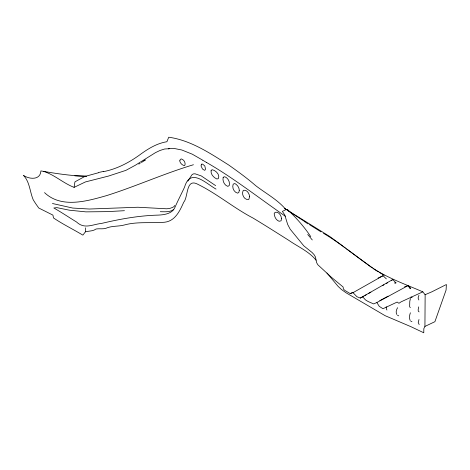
<?xml version="1.0" encoding="UTF-8"?>
<svg xmlns="http://www.w3.org/2000/svg" width="470" height="470" viewBox="0 0 470 470"><rect width="100%" height="100%" fill="white"/><g stroke="black" fill="none" stroke-linecap="round" stroke-linejoin="round"><path stroke-width="0.7" d="M326.944 273.011L338.089 286.353L341.49 289.543L346.184 292.863L385.142 315.693L410.956 326.697L423.77 332.784L423.84 328.612L424.927 326.421L425.133 295.671L425.103 294.708L422.824 291.841C403.865 283.58 383.837 276.848 367.246 264.158C352.659 253.8 338.911 242.391 323.466 233.29M386.217 306.781L386.369 309.019L386.969 310.036M85.54 227.838L85.411 231.816L82.873 235.135C73.167 229.295 62.933 224.308 53.504 217.957L52.928 215.119L38.746 208.01L35.89 203.957A74.595 46.272 58.8 0 1 33.211 199.768C29.869 191.872 29.722 181.708 23.5 175.433C29.293 179.352 40.426 180.368 40.908 170.904C55.942 173.595 71.105 175.821 86.392 176.309M287.229 210.137L287.334 209.409L285.86 209.632L282.399 211.43L284.708 214.825L287.675 224.46L290.196 229.219L303.796 245.839L312.068 252.484L314.036 254.593L315.405 256.867L316.598 262.601L317.832 264.751L331.232 277.136L343.129 287.005L343.37 288.997L344.863 290.431L350.232 293.609L352.999 292.681L383.015 275.726L386.352 278.875M43.352 171.303C54.385 174.64 63.256 183.212 74.084 187.366L74.912 181.937L76.052 181.232L84.794 176.479L98.665 172.69M410.422 298.444L409.775 301.446L409.664 305.553L409.67 306.787L410.322 307.633M174.523 205.437L174.223 206.436L172.625 207.411L169.84 208.41L166.75 208.792L137.869 207.241L89.4 209.027L72.762 208.063L52.417 203.498M418.711 306.875L418.147 309.848L418.312 311.146L419.117 311.898M410.41 312.779C409.47 315.153 409.029 318.214 410.234 320.575M418.987 319.518L418.23 322.514L419.175 324.564M187.871 181.109L191.872 174.875L193.188 173.947L195.015 173.783L201.295 175.933L215.642 185.638M418.946 295.33L418.089 297.998L418.852 299.983M397.638 307.691C396.345 309.683 395.546 312.368 396.88 314.542M409.194 287.91L409.546 287.587L410.539 287.828L410.175 288.386L408.136 285.566L404.541 286.865M391.592 280.549L392.156 280.05M173.612 209.55C169.876 212.37 164.706 211.729 160.276 211.7M145.207 160.041L141.429 162.532M352.999 292.681L356.941 296.723L360.331 298.068L392.726 279.55L395.975 282.864L394.823 283.434M143.973 160.822L145.259 159.964M138.809 164.095L140.125 163.319M365.014 295.477L366.165 294.808M382.733 285.531L383.914 284.855M363.856 296.135L360.331 298.068M370.871 292.175L368.521 293.492M388.12 296.176L379.778 300.665M422.824 291.841L401.086 301.846L398.936 303.285L397.132 302.069L382.938 308.725L379.243 306.322L376.87 302.533L373.656 303.914L369.637 302.187A33.781 27.736 -65.4 0 1 365.443 299.854L362.464 296.623M386.275 283.533L387.462 282.893M408.136 285.566L376.87 302.533M352.664 292.328L350.232 293.609M74.084 187.366L85.423 181.937L108.617 176.033L125.901 170.357L135.36 165.234L155.517 152.609L159.994 150.471L164.67 148.996L173.918 148.414L181.843 150L192.283 154.189L202.782 160.217M378.074 278.052L383.015 275.726M424.927 326.421L434.903 321.691L446.077 290.066L446.394 284.514L431.789 291.846L425.103 294.708M193.446 164.735C164.012 173.583 135.948 186.332 106.655 195.585C86.932 201.189 61.394 208.692 44.521 192.624M85.411 231.816C89.036 230.864 92.901 231.322 96.08 229.008C99.323 228.426 102.636 229.278 105.85 228.308C111.942 225.612 118.54 226.675 124.82 224.866C137.704 221.405 151.51 223.397 164.788 222.21C175.269 220.971 179.934 210.701 183.717 202.223C188.194 197.312 185.891 179.352 196.354 183.582C216.282 193.064 233.367 207.787 252.901 217.986C264.974 225.224 276.83 232.814 288.745 240.311C297.962 246.738 308.843 251.333 316.069 260.168M103.453 171.65C116.525 169.083 128.375 162.978 139.149 155.3C147.486 149.131 156.522 143.391 166.915 141.728L168.718 137.216C190.808 140.277 210.131 153.302 228.643 164.964C237.926 171.532 247.132 178.195 255.692 185.65C265.938 193.552 277.611 199.627 286.024 209.702M168.342 148.849L169.341 148.649M124.45 210.689L107.695 211.629L85.892 211.864L69.354 210.19L56.894 207.64L53.839 207.993C61.523 212.352 68.902 217.346 76.487 221.958C84.524 229.601 92.531 224.313 101.585 223.415C120.214 219.002 139.044 215.583 158.261 215.107C164.723 214.802 172.978 213.609 175.322 206.483C178.224 199.991 181.508 193.675 184.516 187.23C190.379 167.226 205.654 183.265 216.03 189.099M86.045 176.144L74.812 175.845M410.874 321.292L411.949 321.65M394.735 282.405L395.975 282.864M397.52 315.311L398.724 315.84M411.015 296.923L412.131 297.539M379.478 272.541L384.213 275.291M309.424 224.613L321.028 231.886M206.318 162.344C234.037 178.242 259.111 198.17 285.384 216.253M287.881 210.495L330.016 236.674L342.624 245.91M285.361 209.085L286.547 209.814M284.385 208.345L286.718 209.79M378.291 271.86L373.585 268.817M287.728 210.548L304.854 221.652M344.181 247.167L345.368 248.042M372.41 267.994L346.555 248.918M343.012 246.221L343.793 246.85M287.334 209.409C296.059 217.633 304.131 226.658 310.77 236.663M312.286 239.953L307.709 234.459M410.504 288.774L408.888 286.688M202.858 160.299A148.338 19.998 36.5 0 1 206.389 162.42M308.114 223.961A224.877 131.289 1.6 0 1 304.713 221.722M103.529 171.397A61.358 18.6 -16.6 0 1 98.794 172.431M249.629 196.483L248.824 199.439C244.465 200.525 241.169 194.351 243.125 190.667L243.818 190.227C247.155 189.763 249.253 193.658 249.629 196.483M281.489 218.703L281.095 220.812L279.115 221.27C276.043 220.248 274.386 216.717 274.186 213.65L275.085 212.293C278.639 211.283 281.418 215.542 281.489 218.703M239.289 190.421L238.819 192.471L237.62 193.152C233.954 192.336 231.751 187.524 233.214 184.123L234.824 183.529C237.356 184.828 239.224 187.542 239.289 190.421M179.916 160.194L179.781 161.298C180.556 163.431 182.196 165.264 184.522 165.61L185.021 164.882C185.562 162.273 183.741 159.459 181.138 158.883L179.916 160.194M211.065 170.798C210.654 174.423 213.75 177.613 216.882 178.988L218.315 178.635C220.248 174.905 216 170.587 212.475 169.764L211.482 170.052L211.065 170.798M201.26 164.894L201.042 165.945L202.453 168.983L204.562 170.316L205.208 169.887L205.484 168.912L204.82 165.981L202.652 164.159L201.677 164.071L201.26 164.894M223.144 177.537C222.339 180.938 224.366 185.321 227.833 186.361L229.237 185.533C230.206 182.231 228.126 177.995 224.907 176.796L223.89 176.902L223.144 177.537"/></g></svg>
